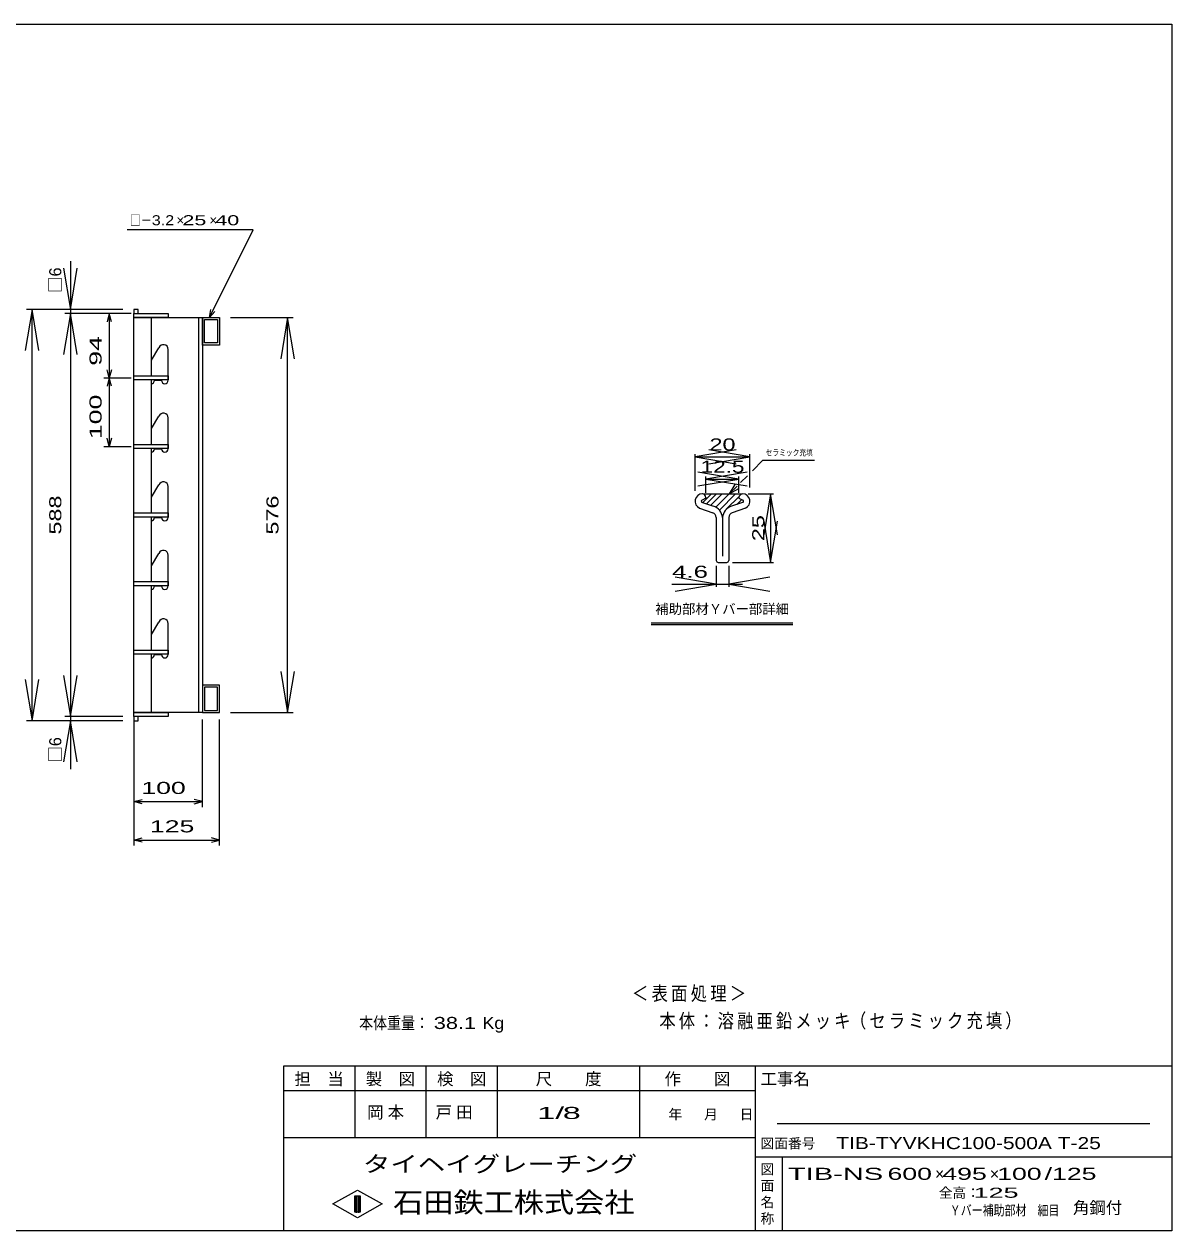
# Model space of a CAD drawing. Units: millimetres at full size, sheet at 1:8, with parts at other scales. Extents: x -1456 to 1389, y -1026 to 839.
# Drawn here: x -285 to 1389, y -921 to 839 of the extents above; entities that cross this region are included whole.
import ezdxf
from ezdxf.enums import TextEntityAlignment as Align

# ---------------------------------------------------------------- set-up
doc = ezdxf.new("R2010")
doc.units = ezdxf.units.MM
doc.header["$LTSCALE"] = 8
for name, color, linetype, lineweight in [('CADPAC_LAYER_0000', 150, 'Continuous', 25), ('CADPAC_LAYER_0016', 3, 'Continuous', 25), ('CADPAC_LAYER_0022', 4, 'Continuous', 25), ('CADPAC_LAYER_0080', 4, 'Continuous', 25), ('CADPAC_LAYER_0082', 4, 'Continuous', 25)]:
    doc.layers.add(name, color=color, linetype=linetype, lineweight=lineweight)
doc.styles.add('ベクトル', font='')
doc.styles.get('ベクトル').set_extended_font_data('ベクトル')

# ---------------------------------------------------------------- blocks, each defined once
blk = doc.blocks.new('open_arrow')
at = {"color": 0, "linetype": 'Continuous', "lineweight": -2}
blk.add_lwpolyline([(7.5, 1.25), (0, 0), (7.5, -1.25)], dxfattribs=at)

msp = doc.modelspace()

# ---------------------------------------------------------------- linework, layer by layer
at = {"layer": 'CADPAC_LAYER_0000'}
for p, q in [((-1379.2, 838.8), (1388.8, 838.8)), ((1388.8, 838.8), (1388.8, -921.2)), ((1388.8, -681.2), (92.8, -681.2)), ((92.8, -681.2), (92.8, -921.2)), ((196.8, -681.2), (196.8, -785.2)), ((300.8, -785.2), (300.8, -681.2)), ((404.8, -681.2), (404.8, -785.2)), ((612.8, -785.2), (612.8, -681.2)), ((780.8, -681.2), (780.8, -921.2)), ((780.8, -717.2), (92.8, -717.2)), ((1356.8, -765.2), (812.8, -765.2)), ((92.8, -785.2), (780.8, -785.2)), ((780.8, -813.2), (1388.8, -813.2)), ((820.8, -921.2), (820.8, -813.2)), ((164.8, -882), (200.8, -862)), ((200.8, -862), (236.8, -882)), ((196.8, -870), (204.8, -870)), ((196.8, -894), (196.8, -870)), ((196.8, -870), (198.4, -870)), ((198.4, -870), (198.4, -894)), ((200, -894), (200, -870)), ((200, -870), (201.6, -870)), ((201.6, -870), (201.6, -894)), ((203.2, -894), (203.2, -870)), ((203.2, -870), (204.8, -870)), ((204.8, -870), (204.8, -894)), ((204.8, -870), (204.8, -894)), ((200.8, -902), (164.8, -882)), ((204.8, -894), (196.8, -894)), ((198.4, -894), (200, -894)), ((236.8, -882), (200.8, -902)), ((201.6, -894), (203.2, -894)), ((1388.8, -921.2), (-1379.2, -921.2))]:
    msp.add_line(p, q, dxfattribs=at)
at = {"layer": 'CADPAC_LAYER_0016'}
for p, q in [((-125.3, 422.8), (-125.3, 416.8)), ((-119.3, 422.8), (-125.3, 422.8)), ((-119.3, 416.8), (-119.3, 422.8)), ((-125.3, 416.8), (-75.3, 416.8)), ((-125.3, 410.8), (-125.3, 416.8)), ((-125.3, 416.8), (-119.3, 416.8)), ((-75.3, 410.8), (-125.3, 410.8)), ((-125.3, 410.8), (-25.3, 410.8)), ((-125.3, -165.2), (-125.3, 410.8)), ((-100.3, 410.8), (-100.3, 325.8)), ((-75.3, 416.8), (-75.3, 410.8)), ((-31.3, 410.8), (-31.3, -165.2)), ((-25.3, 410.8), (-25.3, -165.2)), ((-25.3, 410.8), (-0.3, 410.8)), ((-25.3, 370.8), (-25.3, 410.8)), ((-22.3, 407.8), (-3.3, 407.8)), ((-22.3, 373.8), (-22.3, 407.8)), ((-3.3, 407.8), (-3.3, 373.8)), ((-0.3, 410.8), (-0.3, 370.8)), ((-0.3, 370.8), (-25.3, 370.8)), ((-3.3, 373.8), (-22.3, 373.8)), ((-99.8, 348.8), (-88.8, 366.8)), ((-75.222, 319.406), (-75.222, 364.406)), ((-125.3, 325.8), (-75.3, 325.8)), ((-125.3, 319.8), (-125.3, 325.8)), ((-75.3, 319.8), (-125.3, 319.8)), ((-100.3, 319.8), (-100.3, 225.8)), ((-95.222, 319.406), (-85.222, 319.406)), ((-75.3, 325.8), (-75.3, 319.8)), ((-99.8, 248.8), (-88.8, 266.8)), ((-75.222, 219.406), (-75.222, 264.406)), ((-125.3, 225.8), (-75.3, 225.8)), ((-125.3, 219.8), (-125.3, 225.8)), ((-75.3, 219.8), (-125.3, 219.8)), ((-100.3, 219.8), (-100.3, 125.8)), ((-95.222, 219.406), (-85.222, 219.406)), ((-75.3, 225.8), (-75.3, 219.8)), ((-99.8, 148.8), (-88.8, 166.8)), ((-75.222, 119.406), (-75.222, 164.406)), ((-125.3, 125.8), (-75.3, 125.8)), ((-125.3, 119.8), (-125.3, 125.8)), ((-75.3, 125.8), (-75.3, 119.8)), ((-75.3, 119.8), (-125.3, 119.8)), ((-100.3, 119.8), (-100.3, 25.8)), ((-95.222, 119.406), (-85.222, 119.406)), ((-99.8, 48.8), (-88.8, 66.8)), ((-75.222, 19.406), (-75.222, 64.406)), ((-125.3, 25.8), (-75.3, 25.8)), ((-125.3, 19.8), (-125.3, 25.8)), ((-75.3, 19.8), (-125.3, 19.8)), ((-100.3, 19.8), (-100.3, -74.2)), ((-95.222, 19.406), (-85.222, 19.406)), ((-75.3, 25.8), (-75.3, 19.8)), ((-99.8, -51.2), (-88.8, -33.2)), ((-75.222, -80.594), (-75.222, -35.594)), ((-125.3, -74.2), (-75.3, -74.2)), ((-125.3, -80.2), (-125.3, -74.2)), ((-75.3, -80.2), (-125.3, -80.2)), ((-100.3, -80.2), (-100.3, -165.2)), ((-95.222, -80.594), (-85.222, -80.594)), ((-75.3, -74.2), (-75.3, -80.2)), ((-0.3, -125.2), (-25.3, -125.2)), ((-25.3, -125.2), (-25.3, -165.2)), ((-3.3, -128.2), (-22.3, -128.2)), ((-22.3, -128.2), (-22.3, -162.2)), ((-3.3, -162.2), (-3.3, -128.2)), ((-0.3, -165.2), (-0.3, -125.2)), ((-125.3, -165.2), (-75.3, -165.2)), ((-125.3, -171.2), (-125.3, -165.2)), ((-25.3, -165.2), (-125.3, -165.2)), ((-75.3, -171.2), (-125.3, -171.2)), ((-125.3, -171.2), (-125.3, -177.2)), ((-119.3, -171.2), (-125.3, -171.2)), ((-119.3, -177.2), (-119.3, -171.2)), ((-75.3, -165.2), (-75.3, -171.2)), ((-25.3, -165.2), (-0.3, -165.2)), ((-22.3, -162.2), (-3.3, -162.2)), ((-125.3, -177.2), (-119.3, -177.2))]:
    msp.add_line(p, q, dxfattribs=at)
for centre, radius, start, end in [((-82.222, 364.406), 7, 0, 160), ((-100.222, 319.406), 5, 270, 0), ((-80.222, 319.406), 5, 180, 0), ((-82.222, 264.406), 7, 0, 160), ((-100.222, 219.406), 5, 270, 0), ((-80.222, 219.406), 5, 180, 0), ((-82.222, 164.406), 7, 0, 160), ((-100.222, 119.406), 5, 270, 0), ((-80.222, 119.406), 5, 180, 0), ((-82.222, 64.406), 7, 0, 160), ((-100.222, 19.406), 5, 270, 0), ((-80.222, 19.406), 5, 180, 0), ((-82.222, -35.594), 7, 0, 160), ((-100.222, -80.594), 5, 270, 0), ((-80.222, -80.594), 5, 180, 0)]:
    msp.add_arc(centre, radius, start, end, dxfattribs=at)
at = {"layer": 'CADPAC_LAYER_0022'}
for p, q in [((48.7, 538.8), (-135.3, 538.8)), ((-15.3, 410.8), (48.7, 538.8)), ((-217.967, 493.2), (-217.967, 416.8)), ((-157.3, 422.8), (-281.967, 422.8)), ((-273.967, -177.2), (-273.967, 422.8)), ((-141.3, 422.8), (-225.967, 422.8)), ((-15.3, 410.8), (-12.9, 422.48)), ((-145.3, 416.8), (-225.967, 416.8)), ((-145.3, 416.8), (-225.967, 416.8)), ((-217.967, 416.8), (-217.967, -171.2)), ((-129.3, 416.8), (-169.3, 416.8)), ((-161.3, 416.8), (-164.5, 404.8)), ((-158.1, 404.8), (-161.3, 416.8)), ((-161.3, 416.8), (-161.3, 322.8)), ((-15.3, 410.8), (-7.3, 419.6)), ((15.7, 410.8), (106.84, 410.8)), ((98.84, -165.2), (98.84, 410.8)), ((-161.3, 322.8), (-164.5, 334.8)), ((-158.1, 334.8), (-161.3, 322.8)), ((-169.3, 322.8), (-129.3, 322.8)), ((-161.3, 322.8), (-164.5, 310.8)), ((-158.1, 310.8), (-161.3, 322.8)), ((-161.3, 322.8), (-161.3, 222.8)), ((-161.3, 222.8), (-164.5, 234.8)), ((-158.1, 234.8), (-161.3, 222.8)), ((-169.3, 222.8), (-129.3, 222.8)), ((-141.3, -171.2), (-225.967, -171.2)), ((-141.3, -171.2), (-225.967, -171.2)), ((-217.967, -171.2), (-217.967, -247.6)), ((-125.3, -175.2), (-125.3, -303.2)), ((-125.3, -175.2), (-125.3, -359.2)), ((-25.3, -303.2), (-25.3, -175.2)), ((-0.3, -359.2), (-0.3, -175.2)), ((15.7, -165.2), (106.84, -165.2)), ((-157.3, -177.2), (-281.967, -177.2)), ((-141.3, -177.2), (-225.967, -177.2)), ((-125.3, -295.2), (-113.3, -292)), ((-113.3, -298.4), (-125.3, -295.2)), ((-125.3, -295.2), (-25.3, -295.2)), ((-25.3, -295.2), (-37.3, -292)), ((-37.3, -298.4), (-25.3, -295.2)), ((-125.3, -351.2), (-113.3, -348)), ((-113.3, -354.4), (-125.3, -351.2)), ((-125.3, -351.2), (-0.3, -351.2)), ((-0.3, -351.2), (-12.3, -348)), ((-12.3, -354.4), (-0.3, -351.2))]:
    msp.add_line(p, q, dxfattribs=at)
at = {"layer": 'CADPAC_LAYER_0080'}
for p, q in [((693.254, 158.208), (693.254, 211.69)), ((773.262, 162.893), (773.262, 211.69)), ((693.254, 207.69), (773.262, 207.69)), ((776.943, 187.528), (792.203, 202.788)), ((792.203, 202.788), (867.403, 202.788)), ((709.183, 155.341), (709.183, 179.186)), ((757.343, 155.341), (757.343, 179.186)), ((759.702, 170.287), (769.661, 180.246)), ((709.183, 175.186), (757.343, 175.186)), ((743.05, 153.635), (754.562, 165.147)), ((770.683, 153.772), (807.501, 153.772)), ((803.501, 153.772), (803.501, 53.741)), ((747.663, 53.741), (807.501, 53.741)), ((724.063, 48.541), (724.063, 18.024)), ((742.463, 48.541), (742.463, 18.024)), ((659.418, 22.024), (762.463, 22.024))]:
    msp.add_line(p, q, dxfattribs=at)
at = {"layer": 'CADPAC_LAYER_0080', "lineweight": 13}
for p, q in [((751.05, 167.491), (743.05, 153.635)), ((743.05, 153.635), (756.906, 161.635))]:
    msp.add_line(p, q, dxfattribs=at)
at = {"layer": 'CADPAC_LAYER_0080', "color": 3}
for p, q in [((702.802, 141.745), (720.068, 135.671)), ((709.183, 147.341), (703.441, 144.541)), ((709.183, 148.246), (709.183, 147.341)), ((763.724, 141.745), (746.458, 135.671)), ((757.343, 148.246), (757.343, 147.341)), ((757.343, 147.341), (763.084, 144.541)), ((699.789, 133.053), (719.257, 126.217)), ((766.737, 133.053), (747.269, 126.217)), ((724.063, 119.427), (724.063, 56.541)), ((733.263, 119.224), (733.263, 62.941)), ((742.463, 119.427), (742.463, 56.541)), ((726.863, 53.741), (739.663, 53.741))]:
    msp.add_line(p, q, dxfattribs=at)
at = {"layer": 'CADPAC_LAYER_0080', "color": 2}
for p, q in [((717.242, 153.635), (704.689, 141.082)), ((705.623, 153.635), (761.804, 153.635)), ((724.31, 153.635), (709.917, 139.242)), ((732.984, 153.635), (716.334, 136.985)), ((743.05, 153.635), (723.627, 134.212)), ((752.366, 153.635), (728.801, 130.069)), ((757.909, 150.503), (738.766, 131.361)), ((761.284, 145.418), (754.293, 138.428))]:
    msp.add_line(p, q, dxfattribs=at)
at = {"layer": 'CADPAC_LAYER_0080', "color": 3}
for centre, radius, start, end in [((704.063, 142.971), 10.8, 90.98376, 246.6845), ((704.093, 142.921), 1.746, 111.91371, 222.3257), ((703.392, 147.993), 5.796, 2.49733, 85.54684), ((763.134, 147.993), 5.796, 94.45316, 177.50267), ((762.462, 142.971), 10.8, 293.3155, 89.01624), ((762.433, 142.921), 1.746, 317.6743, 68.08629), ((716.863, 119.427), 7.2, 0, 70.57922), ((714.903, 118.011), 18.4, 3.77866, 73.69731), ((751.623, 118.011), 18.4, 106.30269, 176.22134), ((749.663, 119.427), 7.2, 109.42078, 180), ((726.863, 56.541), 2.8, 180, 270), ((739.663, 56.541), 2.8, 270, 0)]:
    msp.add_arc(centre, radius, start, end, dxfattribs=at)
at = {"layer": 'CADPAC_LAYER_0082'}
for p, q in [((629.338, -34.618), (835.746, -34.618)), ((629.338, -36.618), (835.746, -36.618))]:
    msp.add_line(p, q, dxfattribs=at)

# ---------------------------------------------------------------- block references
at = {"layer": 'CADPAC_LAYER_0022', "xscale": 8, "yscale": 8}
for p, rotation in [((-217.967, 422.8), 90), ((-273.967, 422.8), 270), ((-217.967, 416.8), 270), ((98.84, 410.8), 270), ((98.84, -165.2), 90), ((-273.967, -177.2), 90), ((-217.967, -171.2), 90), ((-217.967, -177.2), 270)]:
    msp.add_blockref('open_arrow', p, dxfattribs=dict(at, rotation=rotation))
at = {"layer": 'CADPAC_LAYER_0080', "xscale": 8, "yscale": 8}
for p in [(693.254, 207.69), (709.183, 175.186), (742.463, 22.024)]:
    msp.add_blockref('open_arrow', p, dxfattribs=at)
for p, rotation in [((773.262, 207.69), 180), ((757.343, 175.186), 180), ((803.501, 153.772), 270), ((803.501, 53.741), 90), ((724.063, 22.024), 180)]:
    msp.add_blockref('open_arrow', p, dxfattribs=dict(at, rotation=rotation))

# ---------------------------------------------------------------- texts
at = {"layer": 'CADPAC_LAYER_0000', "style": 'ベクトル'}
for s, height, p in [('担\u3000当', 17.6, (108.8, -699.6)), ('製\u3000図', 17.6, (212.8, -699.6)), ('検\u3000図', 17.6, (316.8, -699.6)), ('尺\u3000\u3000度', 17.6, (460.8, -699.6)), ('作\u3000\u3000図', 17.6, (648.8, -699.6)), ('工事名', 17.6, (788.8, -699.6)), ('年', 14.66, (654.4, -751.2)), ('月', 14.66, (706.4, -751.2)), ('日', 14.66, (758.4, -751.2)), ('図面番号', 14.66, (788.8, -793.6)), ('図', 14.66, (788.8, -831.2)), ('面', 14.66, (788.8, -855.2)), ('名', 14.66, (788.8, -879.2)), ('称', 14.66, (788.8, -903.2))]:
    msp.add_text(s, height=height, dxfattribs=at).set_placement(p, align=Align.MIDDLE_LEFT)
at = {"layer": 'CADPAC_LAYER_0000', "color": 222, "style": 'ベクトル'}
for s, height, width, p in [('タイヘイグレーチング', 23.46, 1.25, (208.8, -823.6)), ('石田鉄工株式会社', 29.33, 1.1, (252.8, -879.6))]:
    msp.add_text(s, height=height, dxfattribs=dict(at, width=width)).set_placement(p, align=Align.MIDDLE_LEFT)
at = {"layer": 'CADPAC_LAYER_0016', "color": 2, "style": 'ベクトル'}
msp.add_text('角鋼付', height=17.6, dxfattribs=at).set_placement((1244.377, -878.689), align=Align.TOP_LEFT)
at = {"layer": 'CADPAC_LAYER_0022', "color": 2, "style": 'ベクトル'}
for s, height, width, p in [('□－', 14.66, 0.8, (-131.3, 552.8)), ('3.2', 14.66, 1.2, (-99.3, 552.8)), (' 25 ', 14.66, 1.6, (-63.3, 552.8)), (' 40 ', 14.66, 1.6, (-15.3, 552.8)), (' 100 ', 17.6, 1.65, (-125.3, -275.2)), (' 125 ', 17.6, 1.65, (-112.8, -331.2)), ('本体重量：', 17.6, 0.85, (203.2, -618)), (' 38.1', 17.6, 1.35, (303.2, -618)), ('Kg', 17.6, 1.1, (383.2, -618)), ('1/', 17.6, 2, (463.2, -749.2)), (' 8 ', 17.6, 2, (487.2, -749.2)), ('TIB-TYVKHC100-500A T-25', 17.6, 1.3, (899.2, -793.2)), ('TIB-NS ', 17.6, 1.8, (828.8, -838)), (' 600 ', 17.6, 1.65, (963.2, -838)), (' 495 ', 17.6, 1.65, (1043.2, -838)), (' 100 ', 17.6, 1.65, (1123.2, -838)), ('/', 17.6, 1.65, (1203.2, -838)), (' 125 ', 17.6, 1.65, (1203.2, -838)), (' 125 ', 14.66, 2, (1088.8, -865.6)), ('\u3000Ｙバー補助部材', 14.66, 0.8, (1048.8, -891.2)), ('\u3000細目', 14.66, 0.8, (1176.8, -891.2))]:
    msp.add_text(s, height=height, dxfattribs=dict(at, width=width)).set_placement(p, align=Align.MIDDLE_LEFT)
for s, height, p in [('×', 14.66, (-63.3, 552.8)), ('×', 14.66, (-15.3, 552.8)), ('×', 17.6, (1043.2, -838)), ('×', 17.6, (1123.2, -838)), ('全高：', 14.66, (1048.8, -865.6))]:
    msp.add_text(s, height=height, dxfattribs=at).set_placement(p, align=Align.MIDDLE_LEFT)
at = {"layer": 'CADPAC_LAYER_0022', "style": 'ベクトル'}
msp.add_text('□6', height=17.6, rotation=90, dxfattribs=at).set_placement((-225.967, 446.8), align=Align.BOTTOM_LEFT)
at = {"layer": 'CADPAC_LAYER_0022', "color": 2, "style": 'ベクトル', "width": 1.65}
for s, p in [(' 94 ', (-181.3, 329.8)), (' 100 ', (-181.3, 222.8))]:
    msp.add_text(s, height=17.6, rotation=90, dxfattribs=at).set_placement(p, align=Align.MIDDLE_LEFT)
at = {"layer": 'CADPAC_LAYER_0022', "style": 'ベクトル', "width": 1.45}
for s, p in [('588', (-225.967, 122.8)), ('576', (90.84, 122.8))]:
    msp.add_text(s, height=17.6, rotation=90, dxfattribs=at).set_placement(p, align=Align.BOTTOM_CENTER)
at = {"layer": 'CADPAC_LAYER_0022', "style": 'ベクトル'}
msp.add_text('□6', height=17.6, rotation=90, dxfattribs=at).set_placement((-225.967, -201.2), align=Align.BOTTOM_RIGHT)
at = {"layer": 'CADPAC_LAYER_0022', "color": 2, "attachment_point": 4, "style": 'ベクトル'}
for s, insert, char_height in [('\\T1.2;\\W0.85;＜表面処理＞', (601.2, -576), 20.53), ('\\T1.19;\\W0.85;本体：溶融亜鉛メッキ', (641.2, -616), 20.53), ('\\T1.19;\\W0.85;（セラミック充填）', (919.2, -616), 20.53), ('\\T1.25;岡本\u3000', (214.8, -749.2), 17.6), ('\\T1.25;戸田\u3000', (314.8, -749.2), 17.6)]:
    msp.add_mtext(s, dxfattribs=dict(at, insert=insert, char_height=char_height))
at = {"layer": 'CADPAC_LAYER_0080', "style": 'ベクトル'}
for s, width, p in [('20', 1.45, (733.258, 211.69)), ('12.5', 1.4, (733.263, 179.186))]:
    msp.add_text(s, height=17.6, dxfattribs=dict(at, width=width)).set_placement(p, align=Align.BOTTOM_CENTER)
at = {"layer": 'CADPAC_LAYER_0080', "color": 2, "style": 'ベクトル', "width": 0.8}
msp.add_text('セラミック充填', height=8.798, dxfattribs=at).set_placement((796.203, 206.788), align=Align.BOTTOM_LEFT)
at = {"layer": 'CADPAC_LAYER_0080', "style": 'ベクトル', "width": 1.45}
msp.add_text('25', height=17.6, rotation=90, dxfattribs=at).set_placement((799.501, 103.756), align=Align.BOTTOM_CENTER)
at = {"layer": 'CADPAC_LAYER_0080', "style": 'ベクトル', "width": 1.6}
msp.add_text('4.6', height=17.6, dxfattribs=at).set_placement((712.063, 26.024), align=Align.BOTTOM_RIGHT)
at = {"layer": 'CADPAC_LAYER_0082', "color": 2, "style": 'ベクトル'}
msp.add_text('補助部材Ｙバー部詳細', height=14.31, dxfattribs=at).set_placement((635.19, -14.155), align=Align.MIDDLE_LEFT)

doc.saveas('drawing.dxf')
